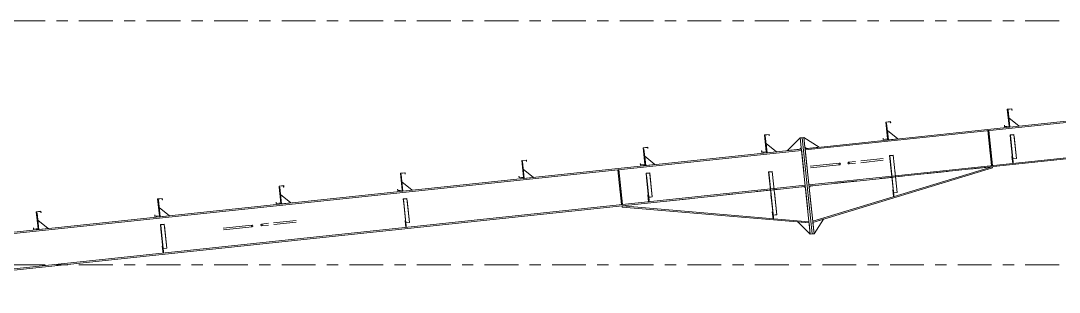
# Model space of a CAD drawing. Header units: millimetres. Extents: x -49 to 773, y -69 to 505.
# Drawn here: x 44.8 to 137, y 89.5 to 113.5 of the extents above; entities that cross this region are included whole.
import ezdxf

# ---------------------------------------------------------------- set-up
doc = ezdxf.new("R2010")
doc.units = ezdxf.units.MM
for name, pattern in [('XKITLINE00', [0]), ('XKITLINE02', [4, 2, -2]), ('XKITLINE03', [6, 3, -1, 1, -1])]:
    doc.linetypes.add(name, pattern=pattern)
doc.layers.add('Part', color=2, linetype='Continuous', lineweight=0)
doc.layers.add('S-grid', color=1, linetype='Continuous', lineweight=0)

# ---------------------------------------------------------------- blocks, each defined once
blk = doc.blocks.new('*A22')
at = {"layer": 'Part'}
blk.add_hatch(color=3, dxfattribs=at).paths.add_polyline_path([(46.209, 96.6), (46.623, 96.644), (46.636, 96.519), (46.621, 96.518), (46.61, 96.627), (46.225, 96.587), (46.383, 95.093), (45.968, 95.049), (45.955, 95.174), (45.97, 95.175), (45.982, 95.066), (46.366, 95.106)], flags=17)
blk = doc.blocks.new('*A23')
at = {"layer": 'Part'}
blk.add_hatch(color=3, dxfattribs=at).paths.add_polyline_path([(56.982, 97.736), (57.396, 97.78), (57.41, 97.656), (57.395, 97.654), (57.383, 97.763), (56.999, 97.723), (57.156, 96.229), (56.742, 96.186), (56.729, 96.31), (56.744, 96.312), (56.755, 96.202), (57.14, 96.243)], flags=17)
blk = doc.blocks.new('*A24')
at = {"layer": 'Part'}
blk.add_hatch(color=3, dxfattribs=at).paths.add_polyline_path([(67.756, 98.873), (68.17, 98.916), (68.183, 98.792), (68.168, 98.79), (68.157, 98.9), (67.772, 98.859), (67.93, 97.366), (67.515, 97.322), (67.502, 97.446), (67.517, 97.448), (67.529, 97.339), (67.913, 97.379)], flags=17)
blk = doc.blocks.new('*A25')
at = {"layer": 'Part'}
blk.add_hatch(color=3, dxfattribs=at).paths.add_polyline_path([(78.529, 100.009), (78.944, 100.053), (78.957, 99.928), (78.942, 99.927), (78.93, 100.036), (78.546, 99.996), (78.703, 98.502), (78.289, 98.459), (78.276, 98.583), (78.291, 98.584), (78.302, 98.475), (78.687, 98.516)], flags=17)
blk = doc.blocks.new('*A26')
at = {"layer": 'Part'}
blk.add_hatch(color=3, dxfattribs=at).paths.add_polyline_path([(89.303, 101.145), (89.717, 101.189), (89.73, 101.065), (89.715, 101.063), (89.704, 101.173), (89.319, 101.132), (89.477, 99.639), (89.062, 99.595), (89.049, 99.719), (89.064, 99.721), (89.076, 99.611), (89.46, 99.652)], flags=17)
blk = doc.blocks.new('*A27')
at = {"layer": 'Part'}
blk.add_hatch(color=3, dxfattribs=at).paths.add_polyline_path([(100.076, 102.282), (100.491, 102.325), (100.504, 102.201), (100.489, 102.199), (100.477, 102.309), (100.093, 102.268), (100.25, 100.775), (99.836, 100.731), (99.823, 100.856), (99.838, 100.857), (99.849, 100.748), (100.234, 100.788)], flags=17)
blk = doc.blocks.new('*A28')
at = {"layer": 'Part'}
blk.add_hatch(color=3, dxfattribs=at).paths.add_polyline_path([(110.85, 103.418), (111.264, 103.462), (111.277, 103.337), (111.263, 103.336), (111.251, 103.445), (110.866, 103.405), (111.024, 101.911), (110.61, 101.868), (110.596, 101.992), (110.611, 101.993), (110.623, 101.884), (111.007, 101.925)], flags=17)
blk = doc.blocks.new('*A29')
at = {"layer": 'Part'}
blk.add_hatch(color=3, dxfattribs=at).paths.add_polyline_path([(121.624, 104.554), (122.038, 104.598), (122.051, 104.474), (122.036, 104.472), (122.025, 104.582), (121.64, 104.541), (121.798, 103.048), (121.383, 103.004), (121.37, 103.128), (121.385, 103.13), (121.396, 103.02), (121.781, 103.061)], flags=17)
blk = doc.blocks.new('*A30')
at = {"layer": 'Part'}
blk.add_hatch(color=3, dxfattribs=at).paths.add_polyline_path([(132.397, 105.691), (132.811, 105.734), (132.825, 105.61), (132.81, 105.609), (132.798, 105.718), (132.414, 105.677), (132.571, 104.184), (132.157, 104.14), (132.144, 104.265), (132.159, 104.266), (132.17, 104.157), (132.555, 104.197)], flags=17)
blk = doc.blocks.new('*A48')
at = {"layer": 'Part'}
blk.add_hatch(color=3, dxfattribs=at).paths.add_polyline_path([(46.209, 96.6), (46.623, 96.644), (46.636, 96.519), (46.621, 96.518), (46.61, 96.627), (46.225, 96.587), (46.383, 95.093), (45.968, 95.049), (45.955, 95.174), (45.97, 95.175), (45.982, 95.066), (46.366, 95.106)], flags=17)
blk = doc.blocks.new('*A49')
at = {"layer": 'Part'}
blk.add_hatch(color=3, dxfattribs=at).paths.add_polyline_path([(56.982, 97.736), (57.396, 97.78), (57.41, 97.656), (57.395, 97.654), (57.383, 97.763), (56.999, 97.723), (57.156, 96.229), (56.742, 96.186), (56.729, 96.31), (56.744, 96.312), (56.755, 96.202), (57.14, 96.243)], flags=17)
blk = doc.blocks.new('*A50')
at = {"layer": 'Part'}
blk.add_hatch(color=3, dxfattribs=at).paths.add_polyline_path([(67.756, 98.873), (68.17, 98.916), (68.183, 98.792), (68.168, 98.79), (68.157, 98.9), (67.772, 98.859), (67.93, 97.366), (67.515, 97.322), (67.502, 97.446), (67.517, 97.448), (67.529, 97.339), (67.913, 97.379)], flags=17)
blk = doc.blocks.new('*A53')
at = {"layer": 'Part'}
blk.add_hatch(color=3, dxfattribs=at).paths.add_polyline_path([(57.236, 95.467), (57.568, 95.502), (57.57, 95.481), (57.255, 95.448), (57.297, 95.049), (57.281, 95.048)], flags=17)
blk = doc.blocks.new('*A54')
at = {"layer": 'Part'}
blk.add_hatch(color=3, dxfattribs=at).paths.add_polyline_path([(100.331, 100.013), (100.662, 100.048), (100.664, 100.027), (100.35, 99.994), (100.392, 99.595), (100.375, 99.593)], flags=17)
blk = doc.blocks.new('*A55')
at = {"layer": 'Part'}
blk.add_hatch(color=3, dxfattribs=at).paths.add_polyline_path([(111.211, 100.135), (111.543, 100.17), (111.546, 100.141), (111.231, 100.108), (111.288, 99.565), (111.272, 99.563)], flags=17)
blk = doc.blocks.new('*A56')
at = {"layer": 'Part'}
blk.add_hatch(color=3, dxfattribs=at).paths.add_polyline_path([(121.952, 101.584), (122.283, 101.619), (122.286, 101.593), (121.971, 101.56), (122.023, 101.066), (122.007, 101.064)], flags=17)
blk = doc.blocks.new('*A57')
at = {"layer": 'Part'}
blk.add_hatch(color=3, dxfattribs=at).paths.add_polyline_path([(132.651, 103.422), (132.983, 103.457), (132.985, 103.436), (132.67, 103.403), (132.712, 103.004), (132.696, 103.002)], flags=17)
blk = doc.blocks.new('*A59')
at = {"layer": 'Part'}
blk.add_hatch(color=3, dxfattribs=at).paths.add_polyline_path([(78.529, 100.009), (78.944, 100.053), (78.957, 99.928), (78.942, 99.927), (78.93, 100.036), (78.546, 99.996), (78.703, 98.502), (78.289, 98.459), (78.276, 98.583), (78.291, 98.584), (78.302, 98.475), (78.687, 98.516)], flags=17)
blk = doc.blocks.new('*A60')
at = {"layer": 'Part'}
blk.add_hatch(color=3, dxfattribs=at).paths.add_polyline_path([(89.303, 101.145), (89.717, 101.189), (89.73, 101.065), (89.715, 101.063), (89.704, 101.173), (89.319, 101.132), (89.477, 99.639), (89.062, 99.595), (89.049, 99.719), (89.064, 99.721), (89.076, 99.611), (89.46, 99.652)], flags=17)
blk = doc.blocks.new('*A61')
at = {"layer": 'Part'}
blk.add_hatch(color=3, dxfattribs=at).paths.add_polyline_path([(100.076, 102.282), (100.491, 102.325), (100.504, 102.201), (100.489, 102.199), (100.477, 102.309), (100.093, 102.268), (100.25, 100.775), (99.836, 100.731), (99.823, 100.856), (99.838, 100.857), (99.849, 100.748), (100.234, 100.788)], flags=17)
blk = doc.blocks.new('*A62')
at = {"layer": 'Part'}
blk.add_hatch(color=3, dxfattribs=at).paths.add_polyline_path([(110.85, 103.418), (111.264, 103.462), (111.277, 103.337), (111.263, 103.336), (111.251, 103.445), (110.866, 103.405), (111.024, 101.911), (110.61, 101.868), (110.596, 101.992), (110.611, 101.993), (110.623, 101.884), (111.007, 101.925)], flags=17)
blk = doc.blocks.new('*A63')
at = {"layer": 'Part'}
blk.add_hatch(color=3, dxfattribs=at).paths.add_polyline_path([(121.624, 104.554), (122.038, 104.598), (122.051, 104.474), (122.036, 104.472), (122.025, 104.582), (121.64, 104.541), (121.798, 103.048), (121.383, 103.004), (121.37, 103.128), (121.385, 103.13), (121.396, 103.02), (121.781, 103.061)], flags=17)
blk = doc.blocks.new('*A64')
at = {"layer": 'Part'}
blk.add_hatch(color=3, dxfattribs=at).paths.add_polyline_path([(78.784, 97.74), (79.115, 97.775), (79.117, 97.754), (78.802, 97.721), (78.844, 97.322), (78.828, 97.32)], flags=17)
blk = doc.blocks.new('*A65')
at = {"layer": 'Part'}
blk.add_hatch(color=3, dxfattribs=at).paths.add_polyline_path([(132.397, 105.691), (132.811, 105.734), (132.825, 105.61), (132.81, 105.609), (132.798, 105.718), (132.414, 105.677), (132.571, 104.184), (132.157, 104.14), (132.144, 104.265), (132.159, 104.266), (132.17, 104.157), (132.555, 104.197)], flags=17)
blk = doc.blocks.new('*A319')
at = {"layer": 'S-grid', "color": 1, "linetype": 'XKITLINE03', "lineweight": 0}
blk.add_line((-10, 113.542), (165.879, 113.542), dxfattribs=at)
blk = doc.blocks.new('*A320')
at = {"layer": 'S-grid', "color": 1, "linetype": 'XKITLINE03', "lineweight": 0}
blk.add_line((-10, 91.875), (396.77, 91.875), dxfattribs=at)
blk = doc.blocks.new('*A322')
at = {"layer": 'Part', "color": 2, "linetype": 'XKITLINE00', "lineweight": 0}
for p, q in [((187.084, 109.85), (114.45, 102.189)), ((187.095, 109.742), (114.462, 102.081)), ((187.093, 109.767), (187.095, 109.742)), ((187.422, 106.643), (122.476, 99.793)), ((187.434, 106.535), (122.487, 99.685)), ((187.422, 106.643), (187.434, 106.535)), ((122.145, 99.758), (114.788, 98.982)), ((122.156, 99.65), (114.8, 98.874))]:
    blk.add_line(p, q, dxfattribs=at)
at = {"layer": 'Part', "color": 7, "linetype": 'XKITLINE02', "lineweight": 0}
for p, q in [((187.084, 109.85), (187.093, 109.767)), ((187.095, 109.742), (187.422, 106.643)), ((114.45, 102.189), (114.8, 98.874)), ((122.476, 99.793), (122.145, 99.758)), ((122.487, 99.685), (122.156, 99.65))]:
    blk.add_line(p, q, dxfattribs=at)
blk = doc.blocks.new('*A359')
at = {"layer": 'Part', "color": 2, "linetype": 'XKITLINE00', "lineweight": 0}
for p, q in [((114.119, 102.154), (15.029, 91.702)), ((114.13, 102.046), (15.151, 91.606)), ((114.457, 98.947), (111.702, 98.656)), ((114.468, 98.839), (111.714, 98.548)), ((111.371, 98.621), (25.514, 89.565)), ((111.382, 98.513), (25.525, 89.458))]:
    blk.add_line(p, q, dxfattribs=at)
at = {"layer": 'Part', "color": 7, "linetype": 'XKITLINE02', "lineweight": 0}
for p, q in [((114.119, 102.154), (114.468, 98.839)), ((111.702, 98.656), (111.371, 98.621)), ((111.714, 98.548), (111.382, 98.513))]:
    blk.add_line(p, q, dxfattribs=at)
blk = doc.blocks.new('*A383')
at = {"layer": 'Part', "color": 2, "linetype": 'XKITLINE00', "lineweight": 0}
for p, q in [((46.209, 96.6), (46.623, 96.644)), ((46.366, 95.106), (46.209, 96.6)), ((46.61, 96.627), (46.225, 96.587)), ((46.225, 96.587), (46.383, 95.093)), ((46.621, 96.518), (46.61, 96.627)), ((46.636, 96.519), (46.621, 96.518)), ((46.623, 96.644), (46.636, 96.519)), ((45.955, 95.174), (45.97, 95.175)), ((45.968, 95.049), (45.955, 95.174)), ((46.383, 95.093), (45.968, 95.049)), ((45.97, 95.175), (45.982, 95.066)), ((45.982, 95.066), (46.366, 95.106))]:
    blk.add_line(p, q, dxfattribs=at)
blk = doc.blocks.new('*A384')
at = {"layer": 'Part', "color": 2, "linetype": 'XKITLINE00', "lineweight": 0}
for p, q in [((56.982, 97.736), (57.396, 97.78)), ((57.14, 96.243), (56.982, 97.736)), ((57.383, 97.763), (56.999, 97.723)), ((56.999, 97.723), (57.156, 96.229)), ((57.395, 97.654), (57.383, 97.763)), ((57.396, 97.78), (57.41, 97.656)), ((57.41, 97.656), (57.395, 97.654)), ((56.729, 96.31), (56.744, 96.312)), ((56.742, 96.186), (56.729, 96.31)), ((57.156, 96.229), (56.742, 96.186)), ((56.744, 96.312), (56.755, 96.202)), ((56.755, 96.202), (57.14, 96.243))]:
    blk.add_line(p, q, dxfattribs=at)
blk = doc.blocks.new('*A385')
at = {"layer": 'Part', "color": 2, "linetype": 'XKITLINE00', "lineweight": 0}
for p, q in [((67.756, 98.873), (68.17, 98.916)), ((67.913, 97.379), (67.756, 98.873)), ((68.157, 98.9), (67.772, 98.859)), ((67.772, 98.859), (67.93, 97.366)), ((68.168, 98.79), (68.157, 98.9)), ((68.183, 98.792), (68.168, 98.79)), ((68.17, 98.916), (68.183, 98.792)), ((67.502, 97.446), (67.517, 97.448)), ((67.515, 97.322), (67.502, 97.446)), ((67.93, 97.366), (67.515, 97.322)), ((67.517, 97.448), (67.529, 97.339)), ((67.529, 97.339), (67.913, 97.379))]:
    blk.add_line(p, q, dxfattribs=at)
blk = doc.blocks.new('*A386')
at = {"layer": 'Part', "color": 2, "linetype": 'XKITLINE00', "lineweight": 0}
for p, q in [((78.529, 100.009), (78.944, 100.053)), ((78.687, 98.516), (78.529, 100.009)), ((78.93, 100.036), (78.546, 99.996)), ((78.546, 99.996), (78.703, 98.502)), ((78.942, 99.927), (78.93, 100.036)), ((78.957, 99.928), (78.942, 99.927)), ((78.944, 100.053), (78.957, 99.928)), ((78.276, 98.583), (78.291, 98.584)), ((78.289, 98.459), (78.276, 98.583)), ((78.703, 98.502), (78.289, 98.459)), ((78.291, 98.584), (78.302, 98.475)), ((78.302, 98.475), (78.687, 98.516))]:
    blk.add_line(p, q, dxfattribs=at)
blk = doc.blocks.new('*A387')
at = {"layer": 'Part', "color": 2, "linetype": 'XKITLINE00', "lineweight": 0}
for p, q in [((89.303, 101.145), (89.717, 101.189)), ((89.46, 99.652), (89.303, 101.145)), ((89.704, 101.173), (89.319, 101.132)), ((89.319, 101.132), (89.477, 99.639)), ((89.715, 101.063), (89.704, 101.173)), ((89.73, 101.065), (89.715, 101.063)), ((89.717, 101.189), (89.73, 101.065)), ((89.049, 99.719), (89.064, 99.721)), ((89.062, 99.595), (89.049, 99.719)), ((89.477, 99.639), (89.062, 99.595)), ((89.064, 99.721), (89.076, 99.611)), ((89.076, 99.611), (89.46, 99.652))]:
    blk.add_line(p, q, dxfattribs=at)
blk = doc.blocks.new('*A388')
at = {"layer": 'Part', "color": 2, "linetype": 'XKITLINE00', "lineweight": 0}
for p, q in [((100.076, 102.282), (100.491, 102.325)), ((100.491, 102.325), (100.504, 102.201)), ((100.234, 100.788), (100.076, 102.282)), ((100.477, 102.309), (100.093, 102.268)), ((100.093, 102.268), (100.25, 100.775)), ((100.489, 102.199), (100.477, 102.309)), ((100.504, 102.201), (100.489, 102.199)), ((99.823, 100.856), (99.838, 100.857)), ((99.836, 100.731), (99.823, 100.856)), ((100.25, 100.775), (99.836, 100.731)), ((99.838, 100.857), (99.849, 100.748)), ((99.849, 100.748), (100.234, 100.788))]:
    blk.add_line(p, q, dxfattribs=at)
blk = doc.blocks.new('*A389')
at = {"layer": 'Part', "color": 2, "linetype": 'XKITLINE00', "lineweight": 0}
for p, q in [((110.85, 103.418), (111.264, 103.462)), ((111.007, 101.925), (110.85, 103.418)), ((111.251, 103.445), (110.866, 103.405)), ((110.866, 103.405), (111.024, 101.911)), ((111.263, 103.336), (111.251, 103.445)), ((111.277, 103.337), (111.263, 103.336)), ((111.264, 103.462), (111.277, 103.337)), ((110.596, 101.992), (110.611, 101.993)), ((110.61, 101.868), (110.596, 101.992)), ((111.024, 101.911), (110.61, 101.868)), ((110.611, 101.993), (110.623, 101.884)), ((110.623, 101.884), (111.007, 101.925))]:
    blk.add_line(p, q, dxfattribs=at)
blk = doc.blocks.new('*A390')
at = {"layer": 'Part', "color": 2, "linetype": 'XKITLINE00', "lineweight": 0}
for p, q in [((121.624, 104.554), (122.038, 104.598)), ((121.781, 103.061), (121.624, 104.554)), ((122.025, 104.582), (121.64, 104.541)), ((121.64, 104.541), (121.798, 103.048)), ((122.036, 104.472), (122.025, 104.582)), ((122.051, 104.474), (122.036, 104.472)), ((122.038, 104.598), (122.051, 104.474)), ((121.37, 103.128), (121.385, 103.13)), ((121.383, 103.004), (121.37, 103.128)), ((121.798, 103.048), (121.383, 103.004)), ((121.385, 103.13), (121.396, 103.02)), ((121.396, 103.02), (121.781, 103.061))]:
    blk.add_line(p, q, dxfattribs=at)
blk = doc.blocks.new('*A391')
at = {"layer": 'Part', "color": 2, "linetype": 'XKITLINE00', "lineweight": 0}
for p, q in [((132.397, 105.691), (132.811, 105.734)), ((132.555, 104.197), (132.397, 105.691)), ((132.798, 105.718), (132.414, 105.677)), ((132.414, 105.677), (132.571, 104.184)), ((132.81, 105.609), (132.798, 105.718)), ((132.825, 105.61), (132.81, 105.609)), ((132.811, 105.734), (132.825, 105.61)), ((132.144, 104.265), (132.159, 104.266)), ((132.157, 104.14), (132.144, 104.265)), ((132.571, 104.184), (132.157, 104.14)), ((132.159, 104.266), (132.17, 104.157)), ((132.17, 104.157), (132.555, 104.197))]:
    blk.add_line(p, q, dxfattribs=at)
blk = doc.blocks.new('*A432')
at = {"layer": 'Part', "color": 2, "linetype": 'XKITLINE00', "lineweight": 0}
for p, q in [((66.157, 95.478), (66.144, 95.418)), ((66.144, 95.418), (66.169, 95.361)), ((66.199, 95.507), (66.157, 95.478)), ((66.169, 95.361), (66.216, 95.342)), ((66.81, 95.572), (66.199, 95.507)), ((66.246, 95.488), (66.199, 95.507)), ((66.828, 95.406), (66.216, 95.342)), ((66.216, 95.342), (66.259, 95.371)), ((66.271, 95.431), (66.246, 95.488)), ((66.259, 95.371), (66.271, 95.431))]:
    blk.add_line(p, q, dxfattribs=at)
at = {"layer": 'Part', "color": 7, "linetype": 'XKITLINE02', "lineweight": 0}
for p, q in [((69.27, 95.831), (66.81, 95.572)), ((69.288, 95.666), (66.828, 95.406))]:
    blk.add_line(p, q, dxfattribs=at)
blk = doc.blocks.new('*A433')
at = {"layer": 'Part', "color": 7, "linetype": 'XKITLINE02', "lineweight": 0}
for p, q in [((64.791, 95.359), (62.568, 95.124)), ((64.809, 95.193), (62.586, 94.959))]:
    blk.add_line(p, q, dxfattribs=at)
at = {"layer": 'Part', "color": 2, "linetype": 'XKITLINE00', "lineweight": 0}
for p, q in [((65.367, 95.42), (64.791, 95.359)), ((65.384, 95.254), (64.809, 95.193)), ((65.322, 95.39), (65.309, 95.33)), ((65.309, 95.33), (65.335, 95.273)), ((65.367, 95.42), (65.322, 95.39)), ((65.335, 95.273), (65.384, 95.254)), ((65.416, 95.4), (65.367, 95.42)), ((65.384, 95.254), (65.428, 95.283)), ((65.441, 95.344), (65.416, 95.4)), ((65.428, 95.283), (65.441, 95.344))]:
    blk.add_line(p, q, dxfattribs=at)
blk = doc.blocks.new('*A436')
at = {"layer": 'Part', "color": 2, "linetype": 'XKITLINE00', "lineweight": 0}
for p, q in [((46.209, 96.6), (46.623, 96.644)), ((46.366, 95.106), (46.209, 96.6)), ((46.61, 96.627), (46.225, 96.587)), ((46.225, 96.587), (46.383, 95.093)), ((46.621, 96.518), (46.61, 96.627)), ((46.636, 96.519), (46.621, 96.518)), ((46.623, 96.644), (46.636, 96.519)), ((45.955, 95.174), (45.97, 95.175)), ((45.968, 95.049), (45.955, 95.174)), ((46.383, 95.093), (45.968, 95.049)), ((45.97, 95.175), (45.982, 95.066)), ((45.982, 95.066), (46.366, 95.106))]:
    blk.add_line(p, q, dxfattribs=at)
blk = doc.blocks.new('*A437')
at = {"layer": 'Part', "color": 2, "linetype": 'XKITLINE00', "lineweight": 0}
for p, q in [((56.982, 97.736), (57.396, 97.78)), ((57.14, 96.243), (56.982, 97.736)), ((57.383, 97.763), (56.999, 97.723)), ((56.999, 97.723), (57.156, 96.229)), ((57.395, 97.654), (57.383, 97.763)), ((57.396, 97.78), (57.41, 97.656)), ((57.41, 97.656), (57.395, 97.654)), ((56.729, 96.31), (56.744, 96.312)), ((56.742, 96.186), (56.729, 96.31)), ((57.156, 96.229), (56.742, 96.186)), ((56.744, 96.312), (56.755, 96.202)), ((56.755, 96.202), (57.14, 96.243))]:
    blk.add_line(p, q, dxfattribs=at)
blk = doc.blocks.new('*A438')
at = {"layer": 'Part', "color": 2, "linetype": 'XKITLINE00', "lineweight": 0}
for p, q in [((67.756, 98.873), (68.17, 98.916)), ((67.913, 97.379), (67.756, 98.873)), ((68.157, 98.9), (67.772, 98.859)), ((67.772, 98.859), (67.93, 97.366)), ((68.168, 98.79), (68.157, 98.9)), ((68.183, 98.792), (68.168, 98.79)), ((68.17, 98.916), (68.183, 98.792)), ((67.502, 97.446), (67.517, 97.448)), ((67.515, 97.322), (67.502, 97.446)), ((67.93, 97.366), (67.515, 97.322)), ((67.517, 97.448), (67.529, 97.339)), ((67.529, 97.339), (67.913, 97.379))]:
    blk.add_line(p, q, dxfattribs=at)
blk = doc.blocks.new('*A457')
at = {"layer": 'Part', "color": 2, "linetype": 'XKITLINE00', "lineweight": 0}
blk.add_line((47.261, 95.102), (46.345, 95.843), dxfattribs=at)
at = {"layer": 'Part', "color": 7, "linetype": 'XKITLINE02', "lineweight": 0}
for p, q in [((46.345, 95.843), (46.433, 95.015)), ((46.345, 95.843), (46.345, 95.843)), ((46.345, 95.843), (47.261, 95.102)), ((46.433, 95.015), (46.345, 95.843)), ((47.261, 95.102), (46.433, 95.015))]:
    blk.add_line(p, q, dxfattribs=at)
blk = doc.blocks.new('*A458')
at = {"layer": 'Part', "color": 2, "linetype": 'XKITLINE00', "lineweight": 0}
for p, q in [((46.275, 96.506), (46.234, 96.502)), ((46.433, 95.015), (46.275, 96.506)), ((46.383, 95.093), (46.391, 95.01))]:
    blk.add_line(p, q, dxfattribs=at)
at = {"layer": 'Part', "color": 7, "linetype": 'XKITLINE02', "lineweight": 0}
for p, q in [((46.234, 96.502), (46.383, 95.093)), ((46.391, 95.01), (46.433, 95.015))]:
    blk.add_line(p, q, dxfattribs=at)
blk = doc.blocks.new('*A460')
at = {"layer": 'Part', "color": 7, "linetype": 'XKITLINE02', "lineweight": 0}
for p, q in [((57.488, 93.079), (57.236, 95.467)), ((57.505, 93.081), (57.255, 95.448)), ((57.794, 93.363), (57.568, 95.502)), ((57.461, 93.341), (57.792, 93.376)), ((57.479, 93.33), (57.794, 93.363)), ((57.488, 93.079), (57.505, 93.081))]:
    blk.add_line(p, q, dxfattribs=at)
blk = doc.blocks.new('*A461')
at = {"layer": 'Part', "color": 7, "linetype": 'XKITLINE02', "lineweight": 0}
for p, q in [((57.438, 93.561), (57.396, 93.557)), ((57.396, 93.557), (57.462, 92.935)), ((57.503, 92.939), (57.438, 93.561)), ((57.449, 93.059), (57.49, 93.064)), ((57.462, 92.935), (57.503, 92.939))]:
    blk.add_line(p, q, dxfattribs=at)
blk = doc.blocks.new('*A462')
at = {"layer": 'Part', "color": 2, "linetype": 'XKITLINE00', "lineweight": 0}
for p, q in [((57.236, 95.467), (57.568, 95.502)), ((57.281, 95.048), (57.236, 95.467)), ((57.57, 95.481), (57.255, 95.448)), ((57.255, 95.448), (57.297, 95.049)), ((57.297, 95.049), (57.281, 95.048)), ((57.281, 95.048), (57.465, 93.301)), ((57.505, 93.081), (57.297, 95.049)), ((57.568, 95.502), (57.794, 93.363)), ((57.479, 93.33), (57.794, 93.363)), ((57.488, 93.079), (57.505, 93.081))]:
    blk.add_line(p, q, dxfattribs=at)
at = {"layer": 'Part', "color": 7, "linetype": 'XKITLINE02', "lineweight": 0}
for p, q in [((57.461, 93.341), (57.792, 93.376)), ((57.465, 93.301), (57.488, 93.079))]:
    blk.add_line(p, q, dxfattribs=at)
blk = doc.blocks.new('*A463')
at = {"layer": 'Part', "color": 2, "linetype": 'XKITLINE00', "lineweight": 0}
for p, q in [((57.049, 97.643), (57.008, 97.638)), ((57.206, 96.151), (57.049, 97.643)), ((57.156, 96.229), (57.165, 96.147))]:
    blk.add_line(p, q, dxfattribs=at)
at = {"layer": 'Part', "color": 7, "linetype": 'XKITLINE02', "lineweight": 0}
for p, q in [((57.008, 97.638), (57.156, 96.229)), ((57.165, 96.147), (57.206, 96.151))]:
    blk.add_line(p, q, dxfattribs=at)
blk = doc.blocks.new('*A464')
at = {"layer": 'Part', "color": 2, "linetype": 'XKITLINE00', "lineweight": 0}
blk.add_line((58.035, 96.238), (57.119, 96.98), dxfattribs=at)
at = {"layer": 'Part', "color": 7, "linetype": 'XKITLINE02', "lineweight": 0}
for p, q in [((57.119, 96.98), (57.206, 96.151)), ((57.119, 96.98), (57.119, 96.98)), ((57.119, 96.98), (58.035, 96.238)), ((57.206, 96.151), (57.119, 96.98)), ((58.035, 96.238), (57.206, 96.151))]:
    blk.add_line(p, q, dxfattribs=at)
blk = doc.blocks.new('*A465')
at = {"layer": 'Part', "color": 2, "linetype": 'XKITLINE00', "lineweight": 0}
for p, q in [((57.396, 93.557), (57.438, 93.561)), ((57.462, 92.935), (57.396, 93.557)), ((57.465, 93.301), (57.503, 92.939))]:
    blk.add_line(p, q, dxfattribs=at)
at = {"layer": 'Part', "color": 7, "linetype": 'XKITLINE02', "lineweight": 0}
for p, q in [((57.438, 93.561), (57.465, 93.301)), ((57.449, 93.059), (57.49, 93.064)), ((57.503, 92.939), (57.462, 92.935))]:
    blk.add_line(p, q, dxfattribs=at)
blk = doc.blocks.new('*A466')
at = {"layer": 'Part', "color": 2, "linetype": 'XKITLINE00', "lineweight": 0}
for p, q in [((67.823, 98.779), (67.781, 98.775)), ((67.98, 97.287), (67.823, 98.779)), ((67.93, 97.366), (67.938, 97.283))]:
    blk.add_line(p, q, dxfattribs=at)
at = {"layer": 'Part', "color": 7, "linetype": 'XKITLINE02', "lineweight": 0}
for p, q in [((67.781, 98.775), (67.93, 97.366)), ((67.938, 97.283), (67.98, 97.287))]:
    blk.add_line(p, q, dxfattribs=at)
blk = doc.blocks.new('*A467')
at = {"layer": 'Part', "color": 2, "linetype": 'XKITLINE00', "lineweight": 0}
blk.add_line((68.809, 97.375), (67.892, 98.116), dxfattribs=at)
at = {"layer": 'Part', "color": 7, "linetype": 'XKITLINE02', "lineweight": 0}
for p, q in [((67.892, 98.116), (67.98, 97.287)), ((67.892, 98.116), (67.892, 98.116)), ((67.892, 98.116), (68.809, 97.375)), ((67.98, 97.287), (67.892, 98.116)), ((68.809, 97.375), (67.98, 97.287))]:
    blk.add_line(p, q, dxfattribs=at)
blk = doc.blocks.new('*A472')
at = {"layer": 'Part', "color": 2, "linetype": 'XKITLINE00', "lineweight": 0}
for p, q in [((78.943, 95.829), (78.985, 95.834)), ((79.009, 95.208), (78.943, 95.829)), ((79.012, 95.574), (79.05, 95.212))]:
    blk.add_line(p, q, dxfattribs=at)
at = {"layer": 'Part', "color": 7, "linetype": 'XKITLINE02', "lineweight": 0}
for p, q in [((78.985, 95.834), (79.012, 95.574)), ((78.996, 95.332), (79.037, 95.336)), ((79.05, 95.212), (79.009, 95.208))]:
    blk.add_line(p, q, dxfattribs=at)
blk = doc.blocks.new('*A473')
at = {"layer": 'Part', "color": 2, "linetype": 'XKITLINE00', "lineweight": 0}
for p, q in [((78.596, 99.915), (78.555, 99.911)), ((78.753, 98.424), (78.596, 99.915)), ((78.703, 98.502), (78.712, 98.419))]:
    blk.add_line(p, q, dxfattribs=at)
at = {"layer": 'Part', "color": 7, "linetype": 'XKITLINE02', "lineweight": 0}
for p, q in [((78.555, 99.911), (78.703, 98.502)), ((78.712, 98.419), (78.753, 98.424))]:
    blk.add_line(p, q, dxfattribs=at)
blk = doc.blocks.new('*A474')
at = {"layer": 'Part', "color": 2, "linetype": 'XKITLINE00', "lineweight": 0}
blk.add_line((79.582, 98.511), (78.666, 99.252), dxfattribs=at)
at = {"layer": 'Part', "color": 7, "linetype": 'XKITLINE02', "lineweight": 0}
for p, q in [((78.666, 99.252), (78.753, 98.424)), ((78.666, 99.252), (78.666, 99.252)), ((78.666, 99.252), (79.582, 98.511)), ((78.753, 98.424), (78.666, 99.252)), ((79.582, 98.511), (78.753, 98.424))]:
    blk.add_line(p, q, dxfattribs=at)
blk = doc.blocks.new('*A475')
at = {"layer": 'Part', "color": 7, "linetype": 'XKITLINE02', "lineweight": 0}
for p, q in [((98.211, 97.124), (114.347, 98.826)), ((114.481, 98.718), (114.809, 95.607))]:
    blk.add_line(p, q, dxfattribs=at)
at = {"layer": 'Part', "color": 2, "linetype": 'XKITLINE00', "lineweight": 0}
for p, q in [((114.347, 98.826), (114.481, 98.718)), ((98.211, 97.124), (98.202, 97.016)), ((114.809, 95.607), (98.202, 97.016)), ((114.798, 95.717), (98.211, 97.124))]:
    blk.add_line(p, q, dxfattribs=at)
blk = doc.blocks.new('*A476')
at = {"layer": 'Part', "color": 7, "linetype": 'XKITLINE02', "lineweight": 0}
for p, q in [((111.584, 96.605), (111.542, 96.601)), ((111.542, 96.601), (111.608, 95.979)), ((111.649, 95.984), (111.584, 96.605)), ((111.595, 96.104), (111.636, 96.108)), ((111.608, 95.979), (111.649, 95.984))]:
    blk.add_line(p, q, dxfattribs=at)
blk = doc.blocks.new('*A477')
at = {"layer": 'Part', "color": 7, "linetype": 'XKITLINE02', "lineweight": 0}
for p, q in [((100.532, 98.106), (100.49, 98.102)), ((100.49, 98.102), (100.556, 97.48)), ((100.597, 97.485), (100.532, 98.106)), ((100.543, 97.605), (100.584, 97.609)), ((100.556, 97.48), (100.597, 97.485))]:
    blk.add_line(p, q, dxfattribs=at)
blk = doc.blocks.new('*A478')
at = {"layer": 'Part', "color": 2, "linetype": 'XKITLINE00', "lineweight": 0}
for p, q in [((111.542, 96.601), (111.584, 96.605)), ((111.607, 95.987), (111.542, 96.601)), ((111.604, 96.41), (111.649, 95.984))]:
    blk.add_line(p, q, dxfattribs=at)
at = {"layer": 'Part', "color": 7, "linetype": 'XKITLINE02', "lineweight": 0}
for p, q in [((111.584, 96.605), (111.604, 96.41)), ((111.595, 96.104), (111.636, 96.108)), ((111.607, 95.987), (111.608, 95.979)), ((111.649, 95.984), (111.608, 95.979))]:
    blk.add_line(p, q, dxfattribs=at)
blk = doc.blocks.new('*A479')
at = {"layer": 'Part', "color": 2, "linetype": 'XKITLINE00', "lineweight": 0}
for p, q in [((100.49, 98.102), (100.532, 98.106)), ((100.556, 97.48), (100.49, 98.102)), ((100.559, 97.847), (100.597, 97.485))]:
    blk.add_line(p, q, dxfattribs=at)
at = {"layer": 'Part', "color": 7, "linetype": 'XKITLINE02', "lineweight": 0}
for p, q in [((100.532, 98.106), (100.559, 97.847)), ((100.543, 97.605), (100.584, 97.609)), ((100.597, 97.485), (100.556, 97.48))]:
    blk.add_line(p, q, dxfattribs=at)
blk = doc.blocks.new('*A480')
at = {"layer": 'Part', "color": 7, "linetype": 'XKITLINE02', "lineweight": 0}
for p, q in [((97.915, 100.336), (97.832, 100.327)), ((97.832, 100.327), (98.159, 97.228)), ((97.845, 100.203), (97.928, 100.212)), ((98.242, 97.236), (97.915, 100.336)), ((98.146, 97.352), (98.228, 97.361)), ((98.159, 97.228), (98.242, 97.236))]:
    blk.add_line(p, q, dxfattribs=at)
blk = doc.blocks.new('*A481')
at = {"layer": 'Part', "color": 2, "linetype": 'XKITLINE00', "lineweight": 0}
for p, q in [((89.37, 101.052), (89.328, 101.047)), ((89.527, 99.56), (89.37, 101.052)), ((89.477, 99.639), (89.486, 99.556))]:
    blk.add_line(p, q, dxfattribs=at)
at = {"layer": 'Part', "color": 7, "linetype": 'XKITLINE02', "lineweight": 0}
for p, q in [((89.328, 101.047), (89.477, 99.639)), ((89.486, 99.556), (89.527, 99.56))]:
    blk.add_line(p, q, dxfattribs=at)
blk = doc.blocks.new('*A482')
at = {"layer": 'Part', "color": 2, "linetype": 'XKITLINE00', "lineweight": 0}
blk.add_line((90.356, 99.647), (89.44, 100.389), dxfattribs=at)
at = {"layer": 'Part', "color": 7, "linetype": 'XKITLINE02', "lineweight": 0}
for p, q in [((89.44, 100.389), (89.527, 99.56)), ((89.44, 100.389), (89.44, 100.389)), ((89.44, 100.389), (90.356, 99.647)), ((89.527, 99.56), (89.44, 100.389)), ((90.356, 99.647), (89.527, 99.56))]:
    blk.add_line(p, q, dxfattribs=at)
blk = doc.blocks.new('*A483')
at = {"layer": 'Part', "color": 7, "linetype": 'XKITLINE02', "lineweight": 0}
for p, q in [((97.915, 100.336), (97.832, 100.327)), ((97.845, 100.203), (97.928, 100.212)), ((98.228, 97.361), (98.146, 97.352)), ((98.242, 97.236), (98.159, 97.228))]:
    blk.add_line(p, q, dxfattribs=at)
at = {"layer": 'Part', "color": 2, "linetype": 'XKITLINE00', "lineweight": 0}
for p, q in [((98.159, 97.228), (97.832, 100.327)), ((97.915, 100.336), (98.242, 97.236))]:
    blk.add_line(p, q, dxfattribs=at)
blk = doc.blocks.new('*A484')
at = {"layer": 'Part', "color": 7, "linetype": 'XKITLINE02', "lineweight": 0}
for p, q in [((100.583, 97.625), (100.331, 100.013)), ((100.599, 97.626), (100.35, 99.994)), ((100.888, 97.908), (100.662, 100.048)), ((100.555, 97.886), (100.887, 97.921)), ((100.573, 97.875), (100.888, 97.908)), ((100.583, 97.625), (100.599, 97.626))]:
    blk.add_line(p, q, dxfattribs=at)
blk = doc.blocks.new('*A485')
at = {"layer": 'Part', "color": 7, "linetype": 'XKITLINE02', "lineweight": 0}
for p, q in [((111.635, 96.117), (111.211, 100.135)), ((111.652, 96.118), (111.231, 100.108)), ((111.947, 96.334), (111.543, 100.17)), ((111.615, 96.309), (111.946, 96.344)), ((111.632, 96.301), (111.947, 96.334)), ((111.635, 96.117), (111.652, 96.118))]:
    blk.add_line(p, q, dxfattribs=at)
blk = doc.blocks.new('*A486')
at = {"layer": 'Part', "color": 2, "linetype": 'XKITLINE00', "lineweight": 0}
for p, q in [((110.917, 103.325), (110.875, 103.32)), ((111.074, 101.833), (110.917, 103.325)), ((111.024, 101.911), (111.033, 101.828))]:
    blk.add_line(p, q, dxfattribs=at)
at = {"layer": 'Part', "color": 7, "linetype": 'XKITLINE02', "lineweight": 0}
for p, q in [((110.875, 103.32), (111.024, 101.911)), ((111.033, 101.828), (111.074, 101.833))]:
    blk.add_line(p, q, dxfattribs=at)
blk = doc.blocks.new('*A487')
at = {"layer": 'Part', "color": 2, "linetype": 'XKITLINE00', "lineweight": 0}
blk.add_line((111.903, 101.92), (110.987, 102.662), dxfattribs=at)
at = {"layer": 'Part', "color": 7, "linetype": 'XKITLINE02', "lineweight": 0}
for p, q in [((110.987, 102.662), (111.074, 101.833)), ((110.987, 102.662), (110.987, 102.662)), ((110.987, 102.662), (111.903, 101.92)), ((111.074, 101.833), (110.987, 102.662)), ((111.903, 101.92), (111.074, 101.833))]:
    blk.add_line(p, q, dxfattribs=at)
blk = doc.blocks.new('*A488')
at = {"layer": 'Part', "color": 2, "linetype": 'XKITLINE00', "lineweight": 0}
for p, q in [((100.331, 100.013), (100.662, 100.048)), ((100.375, 99.593), (100.331, 100.013)), ((100.664, 100.027), (100.35, 99.994)), ((100.35, 99.994), (100.392, 99.595)), ((100.392, 99.595), (100.375, 99.593)), ((100.375, 99.593), (100.559, 97.847)), ((100.599, 97.626), (100.392, 99.595)), ((100.662, 100.048), (100.888, 97.908)), ((100.573, 97.875), (100.888, 97.908)), ((100.583, 97.625), (100.599, 97.626))]:
    blk.add_line(p, q, dxfattribs=at)
at = {"layer": 'Part', "color": 7, "linetype": 'XKITLINE02', "lineweight": 0}
for p, q in [((100.555, 97.886), (100.887, 97.921)), ((100.559, 97.847), (100.583, 97.625))]:
    blk.add_line(p, q, dxfattribs=at)
blk = doc.blocks.new('*A489')
at = {"layer": 'Part', "color": 2, "linetype": 'XKITLINE00', "lineweight": 0}
for p, q in [((100.143, 102.188), (100.102, 102.184)), ((100.301, 100.696), (100.143, 102.188)), ((100.25, 100.775), (100.259, 100.692))]:
    blk.add_line(p, q, dxfattribs=at)
at = {"layer": 'Part', "color": 7, "linetype": 'XKITLINE02', "lineweight": 0}
for p, q in [((100.102, 102.184), (100.25, 100.775)), ((100.259, 100.692), (100.301, 100.696))]:
    blk.add_line(p, q, dxfattribs=at)
blk = doc.blocks.new('*A490')
at = {"layer": 'Part', "color": 2, "linetype": 'XKITLINE00', "lineweight": 0}
blk.add_line((101.129, 100.784), (100.213, 101.525), dxfattribs=at)
at = {"layer": 'Part', "color": 7, "linetype": 'XKITLINE02', "lineweight": 0}
for p, q in [((100.213, 101.525), (100.301, 100.696)), ((100.213, 101.525), (100.213, 101.525)), ((100.213, 101.525), (101.129, 100.784)), ((100.301, 100.696), (100.213, 101.525)), ((101.129, 100.784), (100.301, 100.696))]:
    blk.add_line(p, q, dxfattribs=at)
blk = doc.blocks.new('*A491')
at = {"layer": 'Part', "color": 2, "linetype": 'XKITLINE00', "lineweight": 0}
for p, q in [((114.014, 103.148), (112.876, 102.023)), ((113.994, 102.141), (114.106, 102.278))]:
    blk.add_line(p, q, dxfattribs=at)
at = {"layer": 'Part', "color": 7, "linetype": 'XKITLINE02', "lineweight": 0}
for p, q in [((114.106, 102.278), (114.014, 103.148)), ((112.876, 102.023), (113.994, 102.141))]:
    blk.add_line(p, q, dxfattribs=at)
blk = doc.blocks.new('*A492')
at = {"layer": 'Part', "color": 2, "linetype": 'XKITLINE00', "lineweight": 0}
for p, q in [((111.543, 100.17), (111.211, 100.135)), ((111.211, 100.135), (111.604, 96.41)), ((111.231, 100.108), (111.546, 100.141)), ((111.231, 100.108), (111.288, 99.565)), ((111.288, 99.565), (111.272, 99.563)), ((111.652, 96.118), (111.288, 99.565)), ((111.947, 96.334), (111.543, 100.17)), ((111.632, 96.301), (111.947, 96.334)), ((111.635, 96.117), (111.652, 96.118))]:
    blk.add_line(p, q, dxfattribs=at)
at = {"layer": 'Part', "color": 7, "linetype": 'XKITLINE02', "lineweight": 0}
for p, q in [((111.604, 96.41), (111.635, 96.117)), ((111.615, 96.309), (111.946, 96.344))]:
    blk.add_line(p, q, dxfattribs=at)
blk = doc.blocks.new('*A493')
at = {"layer": 'Part', "color": 7, "linetype": 'XKITLINE02', "lineweight": 0}
for p, q in [((131.057, 100.589), (114.921, 98.887)), ((114.813, 98.753), (115.141, 95.642))]:
    blk.add_line(p, q, dxfattribs=at)
at = {"layer": 'Part', "color": 2, "linetype": 'XKITLINE00', "lineweight": 0}
for p, q in [((131.057, 100.589), (115.129, 95.752)), ((131.089, 100.485), (115.141, 95.642)), ((131.057, 100.589), (131.089, 100.485)), ((114.921, 98.887), (114.813, 98.753))]:
    blk.add_line(p, q, dxfattribs=at)
blk = doc.blocks.new('*A494')
at = {"layer": 'Part', "color": 2, "linetype": 'XKITLINE00', "lineweight": 0}
blk.add_line((113.813, 95.691), (114.914, 94.612), dxfattribs=at)
at = {"layer": 'Part', "color": 7, "linetype": 'XKITLINE02', "lineweight": 0}
for p, q in [((114.809, 95.607), (113.813, 95.691)), ((114.914, 94.612), (114.809, 95.607))]:
    blk.add_line(p, q, dxfattribs=at)
blk = doc.blocks.new('*A495')
at = {"layer": 'Part', "color": 7, "linetype": 'XKITLINE02', "lineweight": 0}
for p, q in [((116.098, 95.932), (115.141, 95.642)), ((115.141, 95.642), (115.246, 94.647))]:
    blk.add_line(p, q, dxfattribs=at)
at = {"layer": 'Part', "color": 2, "linetype": 'XKITLINE00', "lineweight": 0}
blk.add_line((115.246, 94.647), (116.098, 95.932), dxfattribs=at)
blk = doc.blocks.new('*A496')
at = {"layer": 'Part', "color": 7, "linetype": 'XKITLINE02', "lineweight": 0}
for p, q in [((122.322, 98.073), (121.952, 101.584)), ((122.339, 98.075), (121.971, 101.56)), ((122.633, 98.308), (122.283, 101.619)), ((122.3, 98.284), (122.631, 98.319)), ((122.318, 98.275), (122.633, 98.308)), ((122.322, 98.073), (122.339, 98.075))]:
    blk.add_line(p, q, dxfattribs=at)
blk = doc.blocks.new('*A497')
at = {"layer": 'Part', "color": 7, "linetype": 'XKITLINE02', "lineweight": 0}
for p, q in [((122.271, 98.562), (122.229, 98.557)), ((122.229, 98.557), (122.295, 97.936)), ((122.336, 97.94), (122.271, 98.562)), ((122.282, 98.06), (122.323, 98.065)), ((122.295, 97.936), (122.336, 97.94))]:
    blk.add_line(p, q, dxfattribs=at)
blk = doc.blocks.new('*A498')
at = {"layer": 'Part', "color": 2, "linetype": 'XKITLINE00', "lineweight": 0}
for p, q in [((114.18, 103.166), (114.014, 103.148)), ((114.014, 103.148), (114.914, 94.612)), ((115.08, 94.63), (114.18, 103.166)), ((114.914, 94.612), (115.08, 94.63))]:
    blk.add_line(p, q, dxfattribs=at)
blk = doc.blocks.new('*A499')
at = {"layer": 'Part', "color": 2, "linetype": 'XKITLINE00', "lineweight": 0}
for p, q in [((114.18, 103.166), (114.345, 103.183)), ((115.08, 94.63), (114.18, 103.166)), ((115.246, 94.647), (114.345, 103.183)), ((115.246, 94.647), (115.08, 94.63))]:
    blk.add_line(p, q, dxfattribs=at)
blk = doc.blocks.new('*A500')
at = {"layer": 'Part', "color": 2, "linetype": 'XKITLINE00', "lineweight": 0}
for p, q in [((122.283, 101.619), (121.952, 101.584)), ((121.952, 101.584), (122.293, 98.349)), ((121.971, 101.56), (122.286, 101.593)), ((121.971, 101.56), (122.023, 101.066)), ((122.633, 98.308), (122.283, 101.619)), ((122.023, 101.066), (122.007, 101.064)), ((122.339, 98.075), (122.023, 101.066)), ((122.318, 98.275), (122.633, 98.308)), ((122.322, 98.073), (122.339, 98.075))]:
    blk.add_line(p, q, dxfattribs=at)
at = {"layer": 'Part', "color": 7, "linetype": 'XKITLINE02', "lineweight": 0}
for p, q in [((122.293, 98.349), (122.322, 98.073)), ((122.3, 98.284), (122.631, 98.319))]:
    blk.add_line(p, q, dxfattribs=at)
blk = doc.blocks.new('*A501')
at = {"layer": 'Part', "color": 2, "linetype": 'XKITLINE00', "lineweight": 0}
for p, q in [((121.69, 104.461), (121.649, 104.457)), ((121.848, 102.969), (121.69, 104.461)), ((121.798, 103.048), (121.806, 102.965))]:
    blk.add_line(p, q, dxfattribs=at)
at = {"layer": 'Part', "color": 7, "linetype": 'XKITLINE02', "lineweight": 0}
for p, q in [((121.649, 104.457), (121.798, 103.048)), ((121.806, 102.965), (121.848, 102.969))]:
    blk.add_line(p, q, dxfattribs=at)
blk = doc.blocks.new('*A502')
at = {"layer": 'Part', "color": 2, "linetype": 'XKITLINE00', "lineweight": 0}
blk.add_line((122.676, 103.057), (121.76, 103.798), dxfattribs=at)
at = {"layer": 'Part', "color": 7, "linetype": 'XKITLINE02', "lineweight": 0}
for p, q in [((121.76, 103.798), (121.848, 102.969)), ((121.76, 103.798), (121.76, 103.798)), ((121.76, 103.798), (122.676, 103.057)), ((121.848, 102.969), (121.76, 103.798)), ((122.676, 103.057), (121.848, 102.969))]:
    blk.add_line(p, q, dxfattribs=at)
blk = doc.blocks.new('*A503')
at = {"layer": 'Part', "color": 2, "linetype": 'XKITLINE00', "lineweight": 0}
for p, q in [((122.229, 98.557), (122.271, 98.562)), ((122.295, 97.936), (122.229, 98.557)), ((122.293, 98.349), (122.336, 97.94)), ((122.336, 97.94), (122.295, 97.936))]:
    blk.add_line(p, q, dxfattribs=at)
at = {"layer": 'Part', "color": 7, "linetype": 'XKITLINE02', "lineweight": 0}
for p, q in [((122.271, 98.562), (122.293, 98.349)), ((122.282, 98.06), (122.323, 98.065))]:
    blk.add_line(p, q, dxfattribs=at)
blk = doc.blocks.new('*A504')
at = {"layer": 'Part', "color": 2, "linetype": 'XKITLINE00', "lineweight": 0}
for p, q in [((115.693, 102.32), (114.345, 103.183)), ((114.437, 102.313), (114.575, 102.202))]:
    blk.add_line(p, q, dxfattribs=at)
at = {"layer": 'Part', "color": 7, "linetype": 'XKITLINE02', "lineweight": 0}
for p, q in [((114.345, 103.183), (114.437, 102.313)), ((114.575, 102.202), (115.693, 102.32))]:
    blk.add_line(p, q, dxfattribs=at)
blk = doc.blocks.new('*A505')
at = {"layer": 'Part', "color": 7, "linetype": 'XKITLINE02', "lineweight": 0}
for p, q in [((132.853, 101.515), (132.811, 101.511)), ((132.811, 101.511), (132.877, 100.89)), ((132.918, 100.894), (132.853, 101.515)), ((132.864, 101.014), (132.905, 101.018)), ((132.877, 100.89), (132.918, 100.894))]:
    blk.add_line(p, q, dxfattribs=at)
blk = doc.blocks.new('*A506')
at = {"layer": 'Part', "color": 7, "linetype": 'XKITLINE02', "lineweight": 0}
for p, q in [((132.903, 101.034), (132.651, 103.422)), ((132.92, 101.035), (132.67, 103.403)), ((133.209, 101.317), (132.983, 103.457)), ((132.876, 101.295), (133.207, 101.33)), ((132.894, 101.284), (133.209, 101.317)), ((132.903, 101.034), (132.92, 101.035))]:
    blk.add_line(p, q, dxfattribs=at)
blk = doc.blocks.new('*A507')
at = {"layer": 'Part', "color": 7, "linetype": 'XKITLINE02', "lineweight": 0}
for p, q in [((130.76, 103.8), (130.677, 103.792)), ((130.677, 103.792), (131.004, 100.692)), ((130.69, 103.667), (130.773, 103.676)), ((131.087, 100.701), (130.76, 103.8)), ((130.991, 100.816), (131.074, 100.825)), ((131.004, 100.692), (131.087, 100.701))]:
    blk.add_line(p, q, dxfattribs=at)
blk = doc.blocks.new('*A508')
at = {"layer": 'Part', "color": 2, "linetype": 'XKITLINE00', "lineweight": 0}
for p, q in [((132.464, 105.597), (132.422, 105.593)), ((132.621, 104.106), (132.464, 105.597)), ((132.571, 104.184), (132.58, 104.101))]:
    blk.add_line(p, q, dxfattribs=at)
at = {"layer": 'Part', "color": 7, "linetype": 'XKITLINE02', "lineweight": 0}
for p, q in [((132.422, 105.593), (132.571, 104.184)), ((132.58, 104.101), (132.621, 104.106))]:
    blk.add_line(p, q, dxfattribs=at)
blk = doc.blocks.new('*A509')
at = {"layer": 'Part', "color": 2, "linetype": 'XKITLINE00', "lineweight": 0}
blk.add_line((133.45, 104.193), (132.534, 104.934), dxfattribs=at)
at = {"layer": 'Part', "color": 7, "linetype": 'XKITLINE02', "lineweight": 0}
for p, q in [((132.534, 104.934), (132.621, 104.106)), ((132.534, 104.934), (132.534, 104.934)), ((132.534, 104.934), (133.45, 104.193)), ((132.621, 104.106), (132.534, 104.934)), ((133.45, 104.193), (132.621, 104.106))]:
    blk.add_line(p, q, dxfattribs=at)
blk = doc.blocks.new('*A510')
at = {"layer": 'Part', "color": 2, "linetype": 'XKITLINE00', "lineweight": 0}
for p, q in [((132.811, 101.511), (132.853, 101.515)), ((132.877, 100.89), (132.811, 101.511)), ((132.88, 101.256), (132.918, 100.894))]:
    blk.add_line(p, q, dxfattribs=at)
at = {"layer": 'Part', "color": 7, "linetype": 'XKITLINE02', "lineweight": 0}
for p, q in [((132.853, 101.515), (132.88, 101.256)), ((132.864, 101.014), (132.905, 101.018)), ((132.918, 100.894), (132.877, 100.89))]:
    blk.add_line(p, q, dxfattribs=at)
blk = doc.blocks.new('*A511')
at = {"layer": 'Part', "color": 2, "linetype": 'XKITLINE00', "lineweight": 0}
for p, q in [((132.651, 103.422), (132.983, 103.457)), ((132.696, 103.002), (132.651, 103.422)), ((132.67, 103.403), (132.985, 103.436)), ((132.92, 101.035), (132.67, 103.403)), ((132.983, 103.457), (133.209, 101.317)), ((132.696, 103.002), (132.712, 103.004)), ((132.696, 103.002), (132.88, 101.256)), ((132.894, 101.284), (133.209, 101.317)), ((132.903, 101.034), (132.92, 101.035))]:
    blk.add_line(p, q, dxfattribs=at)
at = {"layer": 'Part', "color": 7, "linetype": 'XKITLINE02', "lineweight": 0}
for p, q in [((132.876, 101.295), (133.207, 101.33)), ((132.88, 101.256), (132.903, 101.034))]:
    blk.add_line(p, q, dxfattribs=at)
blk = doc.blocks.new('*A514')
at = {"layer": 'Part', "color": 7, "linetype": 'XKITLINE02', "lineweight": 0}
for p, q in [((130.76, 103.8), (130.677, 103.792)), ((130.69, 103.667), (130.773, 103.676)), ((131.074, 100.825), (130.991, 100.816)), ((131.087, 100.701), (131.004, 100.692))]:
    blk.add_line(p, q, dxfattribs=at)
at = {"layer": 'Part', "color": 2, "linetype": 'XKITLINE00', "lineweight": 0}
for p, q in [((131.004, 100.692), (130.677, 103.792)), ((130.76, 103.8), (131.087, 100.701))]:
    blk.add_line(p, q, dxfattribs=at)
blk = doc.blocks.new('*A517')
at = {"layer": 'Part', "color": 2, "linetype": 'XKITLINE00', "lineweight": 0}
for p, q in [((118.263, 100.974), (118.25, 100.914)), ((118.25, 100.914), (118.275, 100.857)), ((118.305, 101.003), (118.263, 100.974)), ((118.275, 100.857), (118.322, 100.838)), ((118.916, 101.068), (118.305, 101.003)), ((118.352, 100.984), (118.305, 101.003)), ((118.934, 100.902), (118.322, 100.838)), ((118.322, 100.838), (118.365, 100.867)), ((118.377, 100.927), (118.352, 100.984)), ((118.365, 100.867), (118.377, 100.927))]:
    blk.add_line(p, q, dxfattribs=at)
at = {"layer": 'Part', "color": 7, "linetype": 'XKITLINE02', "lineweight": 0}
for p, q in [((121.375, 101.327), (118.916, 101.068)), ((121.393, 101.161), (118.934, 100.902))]:
    blk.add_line(p, q, dxfattribs=at)
blk = doc.blocks.new('*A518')
at = {"layer": 'Part', "color": 7, "linetype": 'XKITLINE02', "lineweight": 0}
for p, q in [((116.9, 100.855), (114.44, 100.596)), ((116.917, 100.689), (114.457, 100.43))]:
    blk.add_line(p, q, dxfattribs=at)
at = {"layer": 'Part', "color": 2, "linetype": 'XKITLINE00', "lineweight": 0}
for p, q in [((117.511, 100.92), (116.9, 100.855)), ((117.528, 100.754), (116.917, 100.689)), ((117.469, 100.891), (117.456, 100.83)), ((117.456, 100.83), (117.481, 100.773)), ((117.511, 100.92), (117.469, 100.891)), ((117.481, 100.773), (117.528, 100.754)), ((117.558, 100.9), (117.511, 100.92)), ((117.528, 100.754), (117.571, 100.783)), ((117.583, 100.843), (117.558, 100.9)), ((117.571, 100.783), (117.583, 100.843))]:
    blk.add_line(p, q, dxfattribs=at)
blk = doc.blocks.new('*A519')
at = {"layer": 'Part', "color": 2, "linetype": 'XKITLINE00', "lineweight": 0}
for p, q in [((78.529, 100.009), (78.944, 100.053)), ((78.687, 98.516), (78.529, 100.009)), ((78.93, 100.036), (78.546, 99.996)), ((78.546, 99.996), (78.703, 98.502)), ((78.942, 99.927), (78.93, 100.036)), ((78.957, 99.928), (78.942, 99.927)), ((78.944, 100.053), (78.957, 99.928)), ((78.276, 98.583), (78.291, 98.584)), ((78.289, 98.459), (78.276, 98.583)), ((78.703, 98.502), (78.289, 98.459)), ((78.291, 98.584), (78.302, 98.475)), ((78.302, 98.475), (78.687, 98.516))]:
    blk.add_line(p, q, dxfattribs=at)
blk = doc.blocks.new('*A520')
at = {"layer": 'Part', "color": 2, "linetype": 'XKITLINE00', "lineweight": 0}
for p, q in [((89.303, 101.145), (89.717, 101.189)), ((89.46, 99.652), (89.303, 101.145)), ((89.704, 101.173), (89.319, 101.132)), ((89.319, 101.132), (89.477, 99.639)), ((89.715, 101.063), (89.704, 101.173)), ((89.73, 101.065), (89.715, 101.063)), ((89.717, 101.189), (89.73, 101.065)), ((89.049, 99.719), (89.064, 99.721)), ((89.062, 99.595), (89.049, 99.719)), ((89.477, 99.639), (89.062, 99.595)), ((89.064, 99.721), (89.076, 99.611)), ((89.076, 99.611), (89.46, 99.652))]:
    blk.add_line(p, q, dxfattribs=at)
blk = doc.blocks.new('*A521')
at = {"layer": 'Part', "color": 2, "linetype": 'XKITLINE00', "lineweight": 0}
for p, q in [((100.076, 102.282), (100.491, 102.325)), ((100.491, 102.325), (100.504, 102.201)), ((100.234, 100.788), (100.076, 102.282)), ((100.477, 102.309), (100.093, 102.268)), ((100.093, 102.268), (100.25, 100.775)), ((100.489, 102.199), (100.477, 102.309)), ((100.504, 102.201), (100.489, 102.199)), ((99.823, 100.856), (99.838, 100.857)), ((99.836, 100.731), (99.823, 100.856)), ((100.25, 100.775), (99.836, 100.731)), ((99.838, 100.857), (99.849, 100.748)), ((99.849, 100.748), (100.234, 100.788))]:
    blk.add_line(p, q, dxfattribs=at)
blk = doc.blocks.new('*A522')
at = {"layer": 'Part', "color": 2, "linetype": 'XKITLINE00', "lineweight": 0}
for p, q in [((110.85, 103.418), (111.264, 103.462)), ((111.007, 101.925), (110.85, 103.418)), ((111.251, 103.445), (110.866, 103.405)), ((110.866, 103.405), (111.024, 101.911)), ((111.263, 103.336), (111.251, 103.445)), ((111.277, 103.337), (111.263, 103.336)), ((111.264, 103.462), (111.277, 103.337)), ((110.596, 101.992), (110.611, 101.993)), ((110.61, 101.868), (110.596, 101.992)), ((111.024, 101.911), (110.61, 101.868)), ((110.611, 101.993), (110.623, 101.884)), ((110.623, 101.884), (111.007, 101.925))]:
    blk.add_line(p, q, dxfattribs=at)
blk = doc.blocks.new('*A523')
at = {"layer": 'Part', "color": 2, "linetype": 'XKITLINE00', "lineweight": 0}
for p, q in [((121.624, 104.554), (122.038, 104.598)), ((121.781, 103.061), (121.624, 104.554)), ((122.025, 104.582), (121.64, 104.541)), ((121.64, 104.541), (121.798, 103.048)), ((122.036, 104.472), (122.025, 104.582)), ((122.051, 104.474), (122.036, 104.472)), ((122.038, 104.598), (122.051, 104.474)), ((121.37, 103.128), (121.385, 103.13)), ((121.383, 103.004), (121.37, 103.128)), ((121.798, 103.048), (121.383, 103.004)), ((121.385, 103.13), (121.396, 103.02)), ((121.396, 103.02), (121.781, 103.061))]:
    blk.add_line(p, q, dxfattribs=at)
blk = doc.blocks.new('*A524')
at = {"layer": 'Part', "color": 7, "linetype": 'XKITLINE02', "lineweight": 0}
for p, q in [((79.036, 95.352), (78.784, 97.74)), ((79.052, 95.354), (78.802, 97.721)), ((79.341, 95.635), (79.115, 97.775)), ((79.008, 95.614), (79.339, 95.649)), ((79.026, 95.602), (79.341, 95.635)), ((79.036, 95.352), (79.052, 95.354))]:
    blk.add_line(p, q, dxfattribs=at)
blk = doc.blocks.new('*A525')
at = {"layer": 'Part', "color": 7, "linetype": 'XKITLINE02', "lineweight": 0}
for p, q in [((78.985, 95.834), (78.943, 95.829)), ((78.943, 95.829), (79.009, 95.208)), ((79.05, 95.212), (78.985, 95.834)), ((78.996, 95.332), (79.037, 95.336)), ((79.009, 95.208), (79.05, 95.212))]:
    blk.add_line(p, q, dxfattribs=at)
blk = doc.blocks.new('*A526')
at = {"layer": 'Part', "color": 2, "linetype": 'XKITLINE00', "lineweight": 0}
for p, q in [((78.784, 97.74), (79.115, 97.775)), ((78.828, 97.32), (78.784, 97.74)), ((78.802, 97.721), (79.117, 97.754)), ((79.052, 95.354), (78.802, 97.721)), ((79.115, 97.775), (79.341, 95.635)), ((78.828, 97.32), (78.844, 97.322)), ((78.828, 97.32), (79.012, 95.574)), ((79.026, 95.602), (79.341, 95.635)), ((79.036, 95.352), (79.052, 95.354))]:
    blk.add_line(p, q, dxfattribs=at)
at = {"layer": 'Part', "color": 7, "linetype": 'XKITLINE02', "lineweight": 0}
for p, q in [((79.008, 95.614), (79.339, 95.649)), ((79.012, 95.574), (79.036, 95.352))]:
    blk.add_line(p, q, dxfattribs=at)
blk = doc.blocks.new('*A528')
at = {"layer": 'Part', "color": 2, "linetype": 'XKITLINE00', "lineweight": 0}
for p, q in [((132.397, 105.691), (132.811, 105.734)), ((132.555, 104.197), (132.397, 105.691)), ((132.798, 105.718), (132.414, 105.677)), ((132.414, 105.677), (132.571, 104.184)), ((132.81, 105.609), (132.798, 105.718)), ((132.825, 105.61), (132.81, 105.609)), ((132.811, 105.734), (132.825, 105.61)), ((132.144, 104.265), (132.159, 104.266)), ((132.157, 104.14), (132.144, 104.265)), ((132.571, 104.184), (132.157, 104.14)), ((132.159, 104.266), (132.17, 104.157)), ((132.17, 104.157), (132.555, 104.197))]:
    blk.add_line(p, q, dxfattribs=at)

msp = doc.modelspace()

# ---------------------------------------------------------------- block references
at = {"lineweight": 0}
for name in ['*A319', '*A322', '*A30', '*A65', '*A391', '*A528', '*A508', '*A29', '*A63', '*A390', '*A523', '*A501', '*A509', '*A28', '*A62', '*A389', '*A522', '*A486', '*A502', '*A507', '*A514', '*A57', '*A506', '*A511', '*A27', '*A61', '*A388', '*A521', '*A487', '*A491', '*A498', '*A499', '*A504', '*A359', '*A489', '*A490', '*A56', '*A496', '*A500', '*A505', '*A510', '*A26', '*A60', '*A387', '*A520', '*A481', '*A518', '*A493', '*A517', '*A25', '*A59', '*A386', '*A519', '*A473', '*A482', '*A480', '*A483', '*A54', '*A484', '*A488', '*A55', '*A485', '*A492', '*A24', '*A50', '*A385', '*A438', '*A466', '*A474', '*A475', '*A23', '*A49', '*A384', '*A437', '*A467', '*A64', '*A524', '*A526', '*A477', '*A479', '*A497', '*A503', '*A463', '*A464', '*A22', '*A48', '*A383', '*A436', '*A458', '*A476', '*A478', '*A495', '*A457', '*A53', '*A460', '*A462', '*A433', '*A432', '*A472', '*A525', '*A494', '*A320', '*A461', '*A465']:
    msp.add_blockref(name, (0, 0), dxfattribs=at)

doc.saveas('drawing.dxf')
